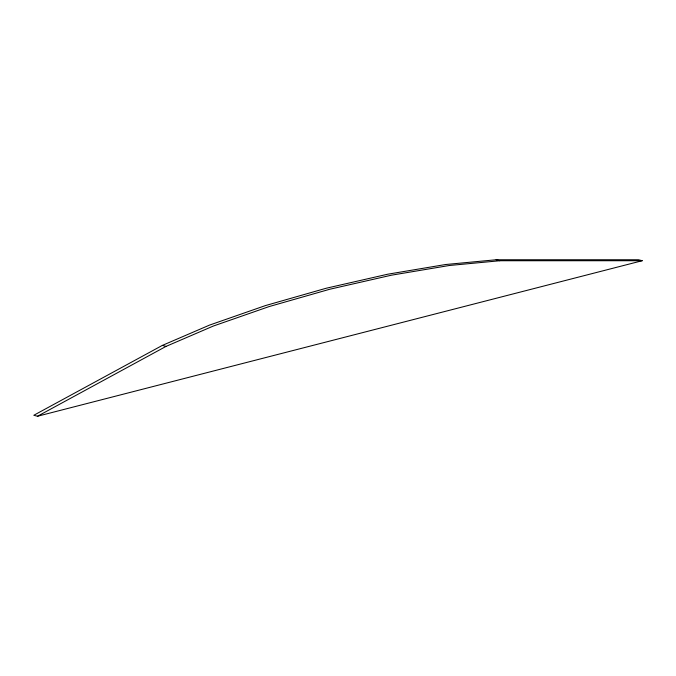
<?xml version="1.0" encoding="UTF-8"?>
<svg xmlns="http://www.w3.org/2000/svg" width="676" height="676" viewBox="0 0 676 676"><rect width="100%" height="100%" fill="white"/><g stroke="black" fill="none" stroke-linecap="round" stroke-linejoin="round"><path stroke-width="1.01" d="M162.341 345.411L33.8 415.275L37.501 416.247L642.2 260.725L638.499 259.753L496.133 259.761L445.611 264.519L387.652 274.228L326.212 288.238L265.474 305.577L209.577 325.08L162.341 345.411L166.042 346.391L213.286 326.06L269.175 306.558L329.913 289.21L391.353 275.208L449.312 265.499L499.834 260.742L642.2 260.725M37.501 416.247L166.042 346.391M496.133 259.761L499.834 260.742"/></g></svg>
